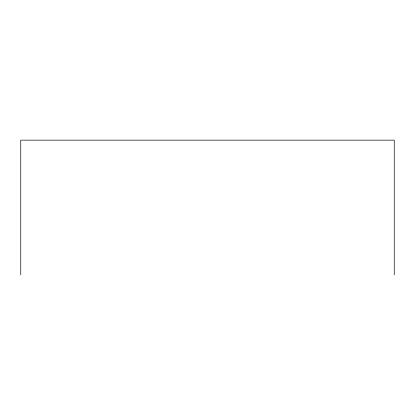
<?xml version="1.0" encoding="UTF-8"?>
<svg xmlns="http://www.w3.org/2000/svg" width="415" height="415" viewBox="0 0 415 415"><rect width="100%" height="100%" fill="white"/><g stroke="black" fill="none" stroke-linecap="round" stroke-linejoin="round"><path stroke-width="0.62" d="M394.25 274.849L394.25 140.151L20.75 140.151L20.75 274.849"/></g></svg>
